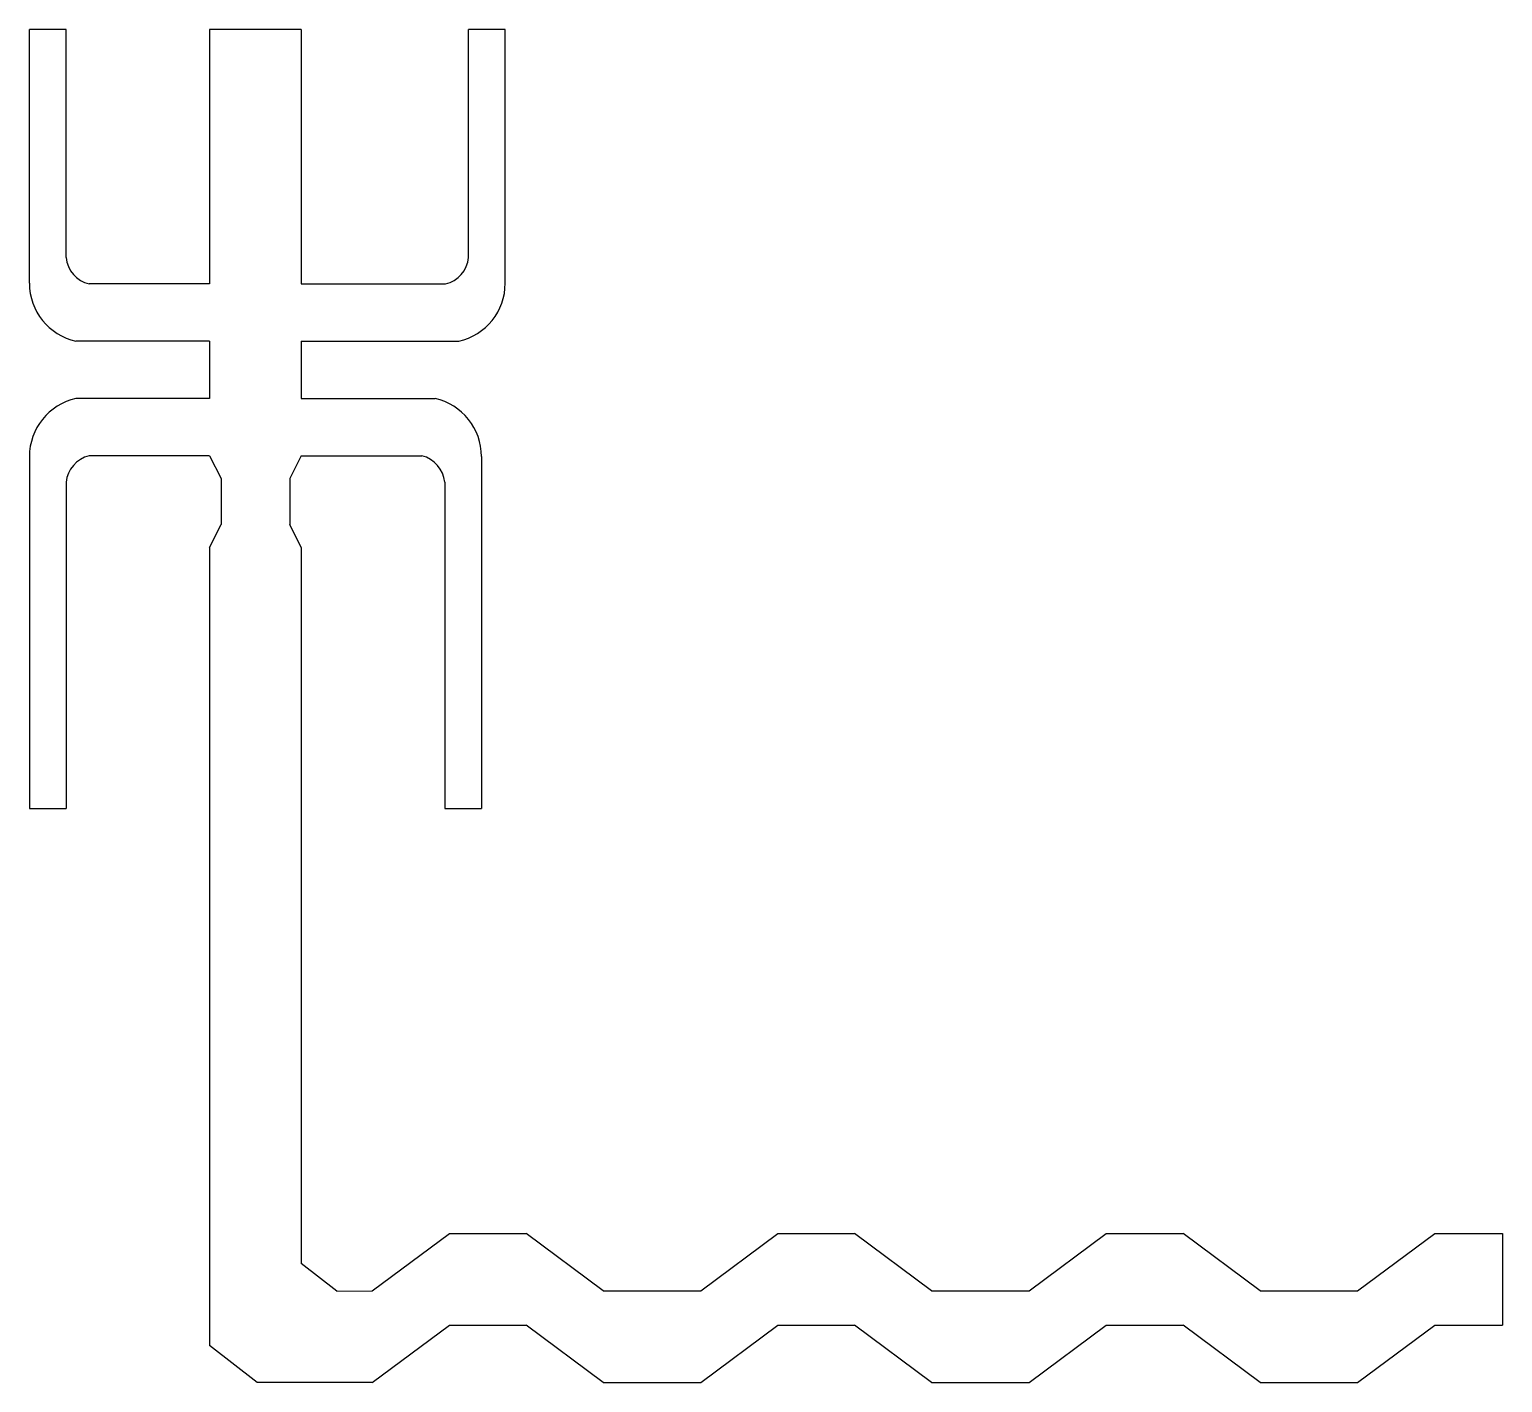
# Model space of a CAD drawing. Header units: millimetres. Extents: x -18 to 33, y -149.9 to -103.
import ezdxf

# ---------------------------------------------------------------- set-up
doc = ezdxf.new("R2010")
doc.units = ezdxf.units.MM
doc.layers.get('0').update_dxf_attribs({"lineweight": 25})

msp = doc.modelspace()

# ---------------------------------------------------------------- linework, layer by layer
for p, q in [((-18.037, -111.793), (-18.037, -103)), ((-16.767, -103), (-18.037, -103)), ((-16.767, -110.904), (-16.767, -103)), ((-11.795, -103), (-11.795, -111.821)), ((-8.62, -103), (-11.795, -103)), ((-8.62, -103), (-8.62, -111.821)), ((-2.825, -110.904), (-2.825, -103)), ((-1.555, -103), (-2.825, -103)), ((-1.555, -111.793), (-1.555, -103)), ((-11.795, -111.821), (-15.974, -111.821)), ((-8.62, -111.821), (-3.618, -111.821)), ((-11.795, -113.805), (-16.43, -113.805)), ((-11.795, -113.805), (-11.795, -115.79)), ((-8.62, -113.805), (-3.162, -113.805)), ((-8.62, -113.805), (-8.62, -115.79)), ((-8.62, -113.805), (-3.985, -113.805)), ((-11.795, -115.79), (-16.43, -115.79)), ((-8.62, -115.79), (-3.985, -115.79)), ((-18.037, -117.802), (-18.037, -130)), ((-11.795, -117.774), (-15.974, -117.774)), ((-11.795, -117.774), (-11.398, -118.568)), ((-8.62, -117.774), (-9.017, -118.568)), ((-8.62, -117.774), (-4.441, -117.774)), ((-2.377, -117.802), (-2.377, -130)), ((-16.767, -118.691), (-16.767, -130)), ((-11.398, -118.568), (-11.398, -120.155)), ((-9.017, -118.568), (-9.017, -120.155)), ((-3.647, -118.691), (-3.647, -130)), ((-11.795, -120.949), (-11.398, -120.155)), ((-8.62, -120.949), (-9.017, -120.155)), ((-11.795, -120.949), (-11.795, -148.609)), ((-8.62, -120.949), (-8.62, -145.767)), ((-18.037, -130), (-16.767, -130)), ((-3.647, -130), (-2.377, -130)), ((-6.159, -146.719), (-3.49, -144.733)), ((-3.49, -144.733), (-0.829, -144.733)), ((1.84, -146.719), (-0.829, -144.733)), ((5.221, -146.719), (7.89, -144.733)), ((7.89, -144.733), (10.55, -144.733)), ((13.22, -146.719), (10.55, -144.733)), ((16.6, -146.719), (19.269, -144.733)), ((19.269, -144.733), (21.93, -144.733)), ((24.599, -146.719), (21.93, -144.733)), ((27.98, -146.719), (30.649, -144.733)), ((30.649, -144.733), (33, -144.733)), ((33, -144.733), (33, -147.909)), ((-7.389, -146.727), (-8.62, -145.767)), ((-7.389, -146.727), (-6.159, -146.719)), ((1.84, -146.719), (5.221, -146.719)), ((13.22, -146.719), (16.6, -146.719)), ((24.599, -146.719), (27.98, -146.719)), ((-6.159, -149.894), (-3.49, -147.908)), ((-3.49, -147.908), (-0.829, -147.908)), ((1.84, -149.894), (-0.829, -147.908)), ((5.221, -149.894), (7.89, -147.908)), ((7.89, -147.908), (10.55, -147.908)), ((13.22, -149.894), (10.55, -147.908)), ((16.6, -149.894), (19.269, -147.908)), ((19.269, -147.908), (21.93, -147.908)), ((24.599, -149.894), (21.93, -147.908)), ((27.98, -149.894), (30.649, -147.908)), ((30.649, -147.908), (33, -147.909)), ((-10.148, -149.894), (-11.795, -148.609)), ((-6.159, -149.894), (-10.148, -149.894)), ((1.84, -149.894), (5.221, -149.894)), ((13.22, -149.894), (16.6, -149.894)), ((24.599, -149.894), (27.98, -149.894))]:
    msp.add_line(p, q)
for centre, radius, start, end in [((-15.718, -110.798), 1.055, 185.7613, 255.9747), ((-3.874, -110.798), 1.055, 284.0253, 354.2387), ((-15.974, -111.793), 2.064, 180, 257.2346), ((-3.618, -111.793), 2.064, 282.7654, 0), ((-15.974, -117.802), 2.064, 102.7654, 180), ((-4.441, -117.802), 2.064, 0, 77.2346), ((-15.718, -118.797), 1.055, 104.0253, 174.2387), ((-4.696, -118.797), 1.055, 5.7613, 75.9747)]:
    msp.add_arc(centre, radius, start, end)

doc.saveas('drawing.dxf')
